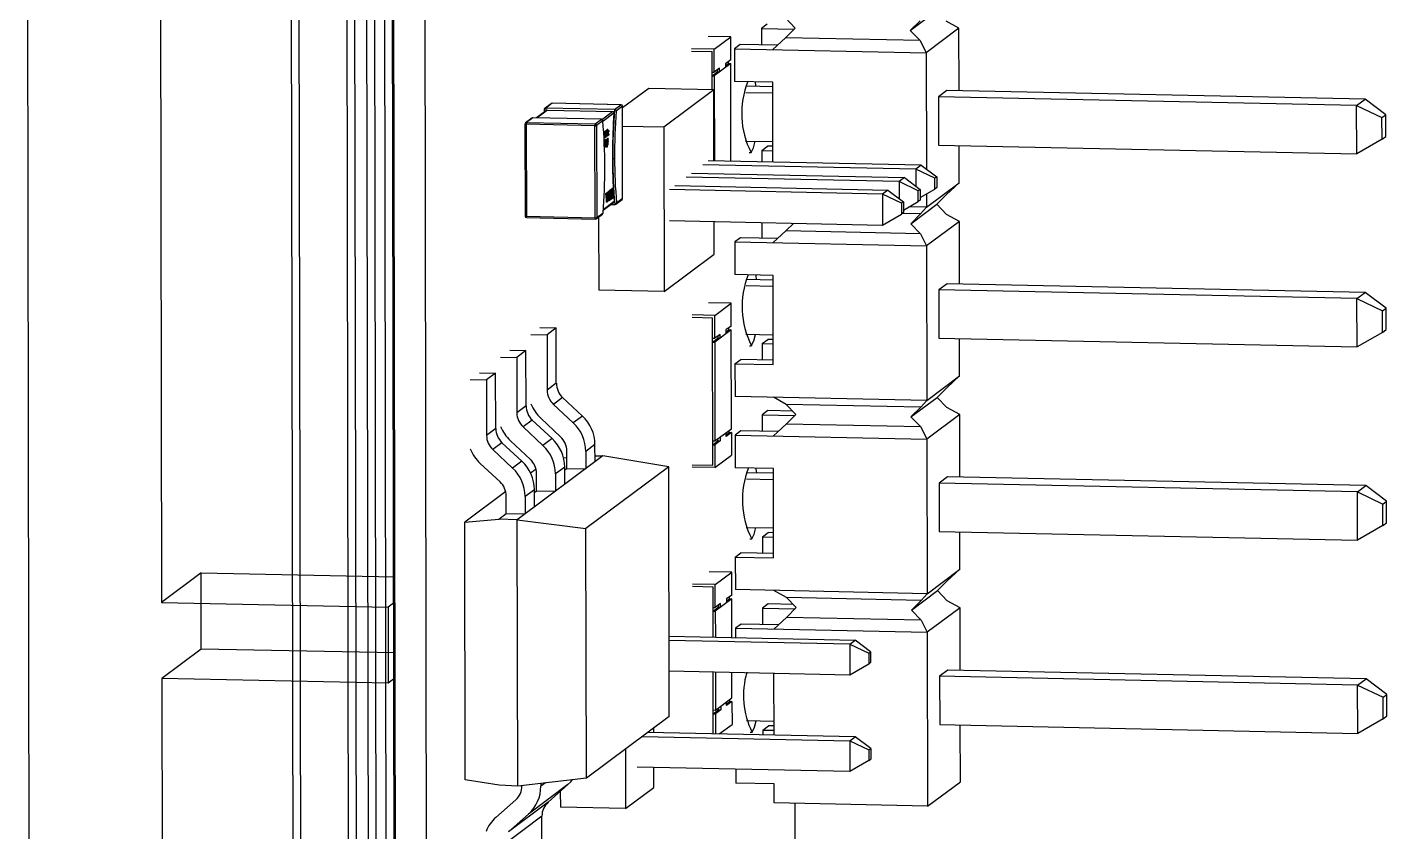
# Model space of a CAD drawing. Header units: millimetres. Extents: x -31.6 to 57.8, y -29 to 41.1.
# Drawn here: x -31.59 to -13.85, y 19.51 to 29.99 of the extents above; entities that cross this region are included whole.
import ezdxf

# ---------------------------------------------------------------- set-up
doc = ezdxf.new("R2010")
doc.units = ezdxf.units.MM

msp = doc.modelspace()

# ---------------------------------------------------------------- linework, layer by layer
at = {"color": 7, "linetype": 'Continuous', "lineweight": 25}
for p, q in [((-26.817, 35.33), (-26.716, -20.155)), ((-26.411, 35.321), (-26.311, -20.163)), ((-28.052, 34.787), (-27.979, -5.634)), ((-27.067, 34.766), (-26.994, -5.654)), ((-28.151, 34.723), (-28.078, -5.632)), ((-27.093, -5.652), (-27.165, 34.703)), ((-27.351, -5.647), (-27.423, 34.511)), ((-27.324, 34.574), (-27.252, -5.649)), ((-26.858, -5.657), (-26.931, 34.5)), ((-26.832, 34.564), (-26.759, -5.659)), ((-29.852, 32.323), (-29.835, 22.496)), ((-31.588, 32.162), (-31.489, -22.374)), ((-20.067, 29.951), (-19.726, 30.205)), ((-21.934, 30.032), (-22.008, 29.977)), ((-22.008, 29.977), (-21.582, 29.968)), ((-22.008, 29.977), (-22.008, 29.763)), ((-21.568, 29.982), (-21.697, 30.114)), ((-21.696, 29.856), (-21.568, 29.982)), ((-19.939, 30.077), (-20.067, 29.951)), ((-19.432, 29.98), (-19.86, 29.661)), ((-19.432, 29.98), (-19.598, 30.073)), ((-19.43, 29.165), (-19.432, 29.98)), ((-22.41, 29.866), (-22.706, 29.872)), ((-22.625, 29.706), (-22.41, 29.866)), ((-22.41, 29.569), (-22.41, 29.866)), ((-21.862, 29.703), (-21.696, 29.856)), ((-19.938, 29.819), (-21.696, 29.856)), ((-20.067, 29.951), (-19.938, 29.819)), ((-19.938, 29.819), (-19.86, 29.661)), ((-22.625, 29.706), (-22.92, 29.712)), ((-22.92, 29.683), (-22.654, 29.677)), ((-22.654, 29.178), (-22.654, 29.677)), ((-22.624, 29.409), (-22.625, 29.706)), ((-22.288, 29.769), (-22.362, 29.713)), ((-22.362, 29.713), (-19.86, 29.661)), ((-22.362, 29.713), (-22.361, 29.288)), ((-21.801, 29.759), (-22.288, 29.769)), ((-19.86, 29.661), (-19.857, 28.145)), ((-22.409, 29.519), (-22.624, 29.359)), ((-22.556, 29.46), (-22.624, 29.409)), ((-22.556, 29.41), (-22.556, 29.46)), ((-22.41, 29.569), (-22.478, 29.517)), ((-22.478, 29.491), (-22.439, 29.52)), ((-22.478, 29.517), (-22.478, 29.468)), ((-22.439, 29.52), (-22.439, 29.547)), ((-22.439, 29.52), (-22.409, 29.519)), ((-22.407, 28.247), (-22.409, 29.519)), ((-22.654, 29.36), (-22.585, 29.411)), ((-22.654, 29.409), (-22.624, 29.409)), ((-22.654, 29.36), (-22.624, 29.359)), ((-22.624, 29.359), (-22.622, 28.252)), ((-22.585, 29.438), (-22.585, 29.411)), ((-22.585, 29.411), (-22.556, 29.41)), ((-21.861, 29.278), (-22.361, 29.288)), ((-21.859, 28.236), (-21.861, 29.278)), ((-23.48, 29.195), (-23.822, 28.941)), ((-22.629, 29.178), (-23.48, 29.195)), ((-22.629, 29.178), (-23.284, 28.69)), ((-22.628, 28.252), (-22.629, 29.178)), ((-21.86, 29.133), (-22.214, 29.14)), ((-21.861, 29.216), (-22.201, 29.223)), ((-19.59, 29.169), (-19.699, 29.087)), ((-14.135, 29.055), (-19.59, 29.169)), ((-24.798, 28.914), (-24.936, 28.811)), ((-24.841, 28.887), (-24.838, 28.923)), ((-24.75, 28.998), (-24.832, 28.937)), ((-24.821, 28.94), (-24.824, 28.899)), ((-24.738, 29.002), (-24.821, 28.94)), ((-23.924, 28.922), (-24.821, 28.94)), ((-24.798, 28.914), (-23.951, 28.896)), ((-23.841, 28.983), (-24.738, 29.002)), ((-23.842, 28.983), (-24.738, 29.002)), ((-24.738, 29.002), (-24.738, 29.002)), ((-23.924, 28.922), (-23.842, 28.983)), ((-23.822, 28.963), (-23.902, 28.903)), ((-23.842, 28.983), (-23.841, 28.983)), ((-23.82, 27.764), (-23.822, 28.963)), ((-23.82, 27.763), (-23.822, 28.963)), ((-23.822, 28.963), (-23.822, 28.963)), ((-14.244, 28.974), (-19.699, 29.087)), ((-19.699, 29.087), (-19.698, 28.458)), ((-14.244, 28.974), (-14.135, 29.055)), ((-14.244, 28.974), (-13.914, 28.815)), ((-14.243, 28.344), (-14.244, 28.974)), ((-13.865, 28.852), (-14.135, 29.055)), ((-25.005, 28.808), (-25.087, 28.747)), ((-24.993, 28.812), (-25.075, 28.751)), ((-25.075, 28.751), (-24.179, 28.732)), ((-24.096, 28.794), (-24.993, 28.812)), ((-24.81, 28.91), (-24.942, 28.811)), ((-24.179, 28.732), (-24.096, 28.794)), ((-24.079, 28.772), (-24.159, 28.712)), ((-24.096, 28.788), (-23.951, 28.896)), ((-23.933, 28.874), (-24.078, 28.766)), ((-13.914, 28.815), (-13.865, 28.852)), ((-13.913, 28.535), (-13.914, 28.815)), ((-13.864, 28.571), (-13.865, 28.852)), ((-25.095, 28.731), (-25.093, 27.531)), ((-24.182, 28.71), (-25.079, 28.729)), ((-25.079, 28.729), (-25.076, 27.529)), ((-24.18, 27.51), (-24.182, 28.71)), ((-24.159, 28.712), (-24.157, 27.512)), ((-24.067, 28.626), (-24.066, 28.626)), ((-24.059, 28.624), (-24.067, 28.624)), ((-24.056, 28.626), (-24.066, 28.626)), ((-24.06, 28.615), (-24.066, 28.615)), ((-24.06, 28.615), (-24.059, 28.624)), ((-24.058, 28.617), (-24.06, 28.615)), ((-24.059, 28.624), (-24.056, 28.626)), ((-24.057, 28.546), (-24.058, 28.617)), ((-24.047, 28.635), (-24.056, 28.635)), ((-24.056, 28.626), (-24.056, 28.547)), ((-24.051, 28.59), (-24.056, 28.59)), ((-24.043, 28.596), (-24.05, 28.596)), ((-24.044, 28.576), (-24.049, 28.576)), ((-24.045, 28.642), (-24.044, 28.643)), ((-24.035, 28.642), (-24.045, 28.642)), ((-24.044, 28.632), (-24.045, 28.642)), ((-24.034, 28.643), (-24.044, 28.643)), ((-24.039, 28.567), (-24.044, 28.628)), ((-24.029, 28.567), (-24.039, 28.567)), ((-24.035, 28.65), (-24.033, 28.651)), ((-24.025, 28.65), (-24.035, 28.65)), ((-24.035, 28.643), (-24.035, 28.65)), ((-24.035, 28.642), (-24.034, 28.643)), ((-24.029, 28.567), (-24.035, 28.642)), ((-24.034, 28.643), (-24.029, 28.584)), ((-24.023, 28.651), (-24.033, 28.651)), ((-24.023, 28.651), (-24.029, 28.567)), ((-24.029, 28.584), (-24.025, 28.65)), ((-24.029, 28.567), (-24.029, 28.567)), ((-24.028, 28.577), (-24.018, 28.577)), ((-24.022, 28.602), (-24.027, 28.602)), ((-24.025, 28.65), (-24.023, 28.651)), ((-24.016, 28.635), (-24.024, 28.636)), ((-24.022, 28.661), (-24.021, 28.662)), ((-24.012, 28.661), (-24.022, 28.661)), ((-24.022, 28.636), (-24.022, 28.661)), ((-24.012, 28.608), (-24.022, 28.609)), ((-24.011, 28.662), (-24.021, 28.662)), ((-24.016, 28.635), (-24.015, 28.634)), ((-24.014, 28.633), (-24.012, 28.626)), ((-24.012, 28.661), (-24.011, 28.662)), ((-24.012, 28.626), (-24.012, 28.661)), ((-24.012, 28.58), (-24.012, 28.59)), ((-24.011, 28.58), (-24.012, 28.58)), ((-24.011, 28.662), (-24.011, 28.58)), ((-24.003, 28.645), (-24.011, 28.646)), ((-24.011, 28.586), (-24.005, 28.586)), ((-23.999, 28.605), (-24.009, 28.606)), ((-23.999, 28.631), (-24.006, 28.631)), ((-23.998, 28.635), (-23.999, 28.631)), ((-23.999, 28.605), (-23.998, 28.602)), ((-23.284, 28.69), (-23.821, 28.701)), ((-23.284, 28.69), (-23.28, 26.549)), ((-13.913, 28.535), (-13.864, 28.571)), ((-24.057, 28.546), (-24.062, 28.546)), ((-24.06, 28.506), (-24.059, 28.514)), ((-24.05, 28.432), (-24.06, 28.432)), ((-24.05, 28.514), (-24.059, 28.514)), ((-24.049, 28.514), (-24.059, 28.514)), ((-24.059, 28.514), (-24.059, 28.514)), ((-24.057, 28.445), (-24.058, 28.445)), ((-24.056, 28.547), (-24.057, 28.546)), ((-24.057, 28.445), (-24.05, 28.514)), ((-24.05, 28.45), (-24.057, 28.445)), ((-24.056, 28.555), (-24.049, 28.555)), ((-24.051, 28.493), (-24.055, 28.455)), ((-24.055, 28.455), (-24.051, 28.458)), ((-24.051, 28.458), (-24.054, 28.458)), ((-24.051, 28.458), (-24.051, 28.493)), ((-24.05, 28.519), (-24.042, 28.525)), ((-24.041, 28.519), (-24.05, 28.519)), ((-24.05, 28.514), (-24.05, 28.519)), ((-24.05, 28.514), (-24.049, 28.514)), ((-24.05, 28.432), (-24.05, 28.45)), ((-24.049, 28.433), (-24.05, 28.432)), ((-24.049, 28.514), (-24.049, 28.459)), ((-24.041, 28.51), (-24.049, 28.511)), ((-24.049, 28.46), (-24.044, 28.511)), ((-24.049, 28.459), (-24.048, 28.46)), ((-24.048, 28.46), (-24.049, 28.46)), ((-24.048, 28.452), (-24.049, 28.451)), ((-24.049, 28.451), (-24.049, 28.433)), ((-24.044, 28.449), (-24.049, 28.449)), ((-24.045, 28.441), (-24.049, 28.441)), ((-24.049, 28.436), (-24.045, 28.436)), ((-24.048, 28.46), (-24.048, 28.452)), ((-24.04, 28.441), (-24.043, 28.441)), ((-24.039, 28.438), (-24.043, 28.438)), ((-24.032, 28.525), (-24.042, 28.525)), ((-24.041, 28.519), (-24.032, 28.525)), ((-24.041, 28.51), (-24.041, 28.519)), ((-24.034, 28.515), (-24.041, 28.51)), ((-24.04, 28.441), (-24.034, 28.515)), ((-24.039, 28.438), (-24.04, 28.441)), ((-24.032, 28.525), (-24.039, 28.438)), ((-24.034, 28.43), (-24.034, 28.496)), ((-24.025, 28.43), (-24.034, 28.43)), ((-24.023, 28.51), (-24.033, 28.51)), ((-24.033, 28.51), (-24.033, 28.51)), ((-24.025, 28.509), (-24.033, 28.509)), ((-24.028, 28.514), (-24.026, 28.515)), ((-24.018, 28.514), (-24.028, 28.514)), ((-24.028, 28.51), (-24.028, 28.514)), ((-24.017, 28.515), (-24.026, 28.515)), ((-24.025, 28.509), (-24.023, 28.51)), ((-24.025, 28.43), (-24.025, 28.509)), ((-24.023, 28.431), (-24.025, 28.43)), ((-24.023, 28.539), (-24.017, 28.544)), ((-24.013, 28.539), (-24.023, 28.539)), ((-24.023, 28.515), (-24.023, 28.539)), ((-24.023, 28.51), (-24.023, 28.478)), ((-24.018, 28.483), (-24.023, 28.483)), ((-24.023, 28.458), (-24.023, 28.431)), ((-24.023, 28.453), (-24.022, 28.453)), ((-24.018, 28.514), (-24.017, 28.515)), ((-24.018, 28.483), (-24.018, 28.514)), ((-24.018, 28.456), (-24.018, 28.463)), ((-24.016, 28.457), (-24.018, 28.456)), ((-24.007, 28.544), (-24.017, 28.544)), ((-24.017, 28.515), (-24.016, 28.457)), ((-24.013, 28.46), (-24.016, 28.46)), ((-24.013, 28.539), (-24.007, 28.544)), ((-24.013, 28.46), (-24.013, 28.539)), ((-24.012, 28.46), (-24.013, 28.46)), ((-24.007, 28.536), (-24.012, 28.532)), ((-24.012, 28.532), (-24.012, 28.507)), ((-24.012, 28.507), (-24.007, 28.511)), ((-24.007, 28.511), (-24.012, 28.511)), ((-24.007, 28.503), (-24.012, 28.499)), ((-24.012, 28.499), (-24.012, 28.46)), ((-24.007, 28.544), (-24.007, 28.536)), ((-24.007, 28.511), (-24.007, 28.503)), ((-22.216, 28.51), (-21.859, 28.503)), ((-22.005, 28.387), (-21.931, 28.443)), ((-22.005, 28.387), (-21.859, 28.384)), ((-22.005, 28.387), (-22.005, 28.239)), ((-21.859, 28.441), (-21.931, 28.443)), ((-19.698, 28.458), (-14.243, 28.344)), ((-19.428, 27.965), (-19.429, 28.452)), ((-13.913, 28.535), (-14.243, 28.344)), ((-19.925, 28.196), (-22.702, 28.253)), ((-22.168, 28.36), (-22.145, 28.36)), ((-20.213, 27.981), (-22.99, 28.039)), ((-22.92, 28.091), (-20.143, 28.033)), ((-19.994, 28.144), (-22.772, 28.201)), ((-20.143, 28.033), (-20.213, 27.981)), ((-20.143, 28.033), (-19.94, 27.88)), ((-19.925, 28.196), (-19.994, 28.144)), ((-19.994, 28.144), (-19.994, 27.921)), ((-19.746, 28.025), (-19.994, 28.144)), ((-19.925, 28.196), (-19.722, 28.043)), ((-19.722, 28.043), (-19.746, 28.025)), ((-19.746, 27.884), (-19.746, 28.025)), ((-19.722, 28.043), (-19.722, 27.902)), ((-23.99, 27.862), (-23.998, 27.856)), ((-23.988, 27.856), (-23.998, 27.856)), ((-23.98, 27.862), (-23.99, 27.862)), ((-23.98, 27.862), (-23.988, 27.856)), ((-23.971, 27.877), (-23.987, 27.864)), ((-23.977, 27.864), (-23.987, 27.864)), ((-23.987, 27.864), (-23.987, 27.862)), ((-23.98, 27.831), (-23.98, 27.862)), ((-23.961, 27.876), (-23.977, 27.864)), ((-23.977, 27.864), (-23.977, 27.748)), ((-23.961, 27.876), (-23.971, 27.877)), ((-23.961, 27.846), (-23.961, 27.876)), ((-23.948, 27.89), (-23.958, 27.89)), ((-20.431, 27.818), (-23.208, 27.876)), ((-23.139, 27.928), (-20.361, 27.87)), ((-20.361, 27.87), (-20.431, 27.818)), ((-20.361, 27.87), (-20.158, 27.718)), ((-20.213, 27.981), (-20.212, 27.758)), ((-19.965, 27.862), (-20.213, 27.981)), ((-19.94, 27.88), (-19.965, 27.862)), ((-19.964, 27.721), (-19.965, 27.862)), ((-19.94, 27.772), (-19.746, 27.884)), ((-19.94, 27.88), (-19.94, 27.739)), ((-19.856, 27.646), (-19.428, 27.965)), ((-19.722, 27.902), (-19.746, 27.884)), ((-19.594, 27.812), (-19.428, 27.965)), ((-24.074, 27.608), (-23.937, 27.71)), ((-24.073, 27.618), (-23.931, 27.724)), ((-24.037, 27.827), (-24.044, 27.822)), ((-24.034, 27.822), (-24.044, 27.822)), ((-24.044, 27.822), (-24.036, 27.751)), ((-24.027, 27.827), (-24.037, 27.827)), ((-24.026, 27.751), (-24.036, 27.751)), ((-24.036, 27.751), (-24.036, 27.713)), ((-24.026, 27.713), (-24.036, 27.713)), ((-24.027, 27.827), (-24.034, 27.822)), ((-24.034, 27.822), (-24.026, 27.751)), ((-24.028, 27.834), (-24.029, 27.827)), ((-24.022, 27.839), (-24.028, 27.834)), ((-24.018, 27.834), (-24.028, 27.834)), ((-24.023, 27.786), (-24.027, 27.827)), ((-24.026, 27.751), (-24.026, 27.713)), ((-24.026, 27.713), (-24.02, 27.718)), ((-24.018, 27.834), (-24.023, 27.786)), ((-24.012, 27.838), (-24.022, 27.839)), ((-24.014, 27.845), (-24.02, 27.84)), ((-24.01, 27.84), (-24.02, 27.84)), ((-24.02, 27.84), (-24.02, 27.839)), ((-24.02, 27.756), (-24.012, 27.838)), ((-24.02, 27.718), (-24.02, 27.756)), ((-24.018, 27.718), (-24.02, 27.718)), ((-24.01, 27.84), (-24.018, 27.718)), ((-24.012, 27.838), (-24.018, 27.834)), ((-24.018, 27.718), (-24.012, 27.722)), ((-24.004, 27.844), (-24.014, 27.845)), ((-24.012, 27.722), (-24.01, 27.741)), ((-24.002, 27.73), (-24.011, 27.73)), ((-24.004, 27.844), (-24.01, 27.84)), ((-24.01, 27.741), (-24.003, 27.747)), ((-24.007, 27.789), (-24.008, 27.769)), ((-24.005, 27.771), (-24.008, 27.772)), ((-24.008, 27.769), (-24.005, 27.771)), ((-24.005, 27.771), (-24.007, 27.789)), ((-23.996, 27.734), (-24.004, 27.844)), ((-24.003, 27.747), (-24.002, 27.73)), ((-24.002, 27.73), (-23.996, 27.734)), ((-23.998, 27.791), (-24, 27.791)), ((-23.996, 27.74), (-23.99, 27.74)), ((-23.988, 27.813), (-23.992, 27.813)), ((-23.988, 27.783), (-23.992, 27.783)), ((-23.99, 27.82), (-23.991, 27.819)), ((-23.98, 27.819), (-23.99, 27.82)), ((-23.987, 27.774), (-23.99, 27.774)), ((-23.989, 27.825), (-23.98, 27.831)), ((-23.987, 27.774), (-23.989, 27.772)), ((-23.98, 27.819), (-23.988, 27.813)), ((-23.988, 27.813), (-23.988, 27.783)), ((-23.988, 27.783), (-23.987, 27.784)), ((-23.988, 27.74), (-23.98, 27.746)), ((-23.987, 27.826), (-23.987, 27.819)), ((-23.987, 27.784), (-23.987, 27.774)), ((-23.98, 27.746), (-23.98, 27.819)), ((-23.977, 27.748), (-23.98, 27.748)), ((-23.977, 27.748), (-23.961, 27.761)), ((-23.972, 27.683), (-23.922, 27.682)), ((-23.971, 27.838), (-23.961, 27.846)), ((-23.971, 27.825), (-23.971, 27.838)), ((-23.962, 27.832), (-23.971, 27.825)), ((-23.962, 27.832), (-23.971, 27.832)), ((-23.971, 27.797), (-23.962, 27.804)), ((-23.971, 27.782), (-23.971, 27.797)), ((-23.961, 27.79), (-23.971, 27.782)), ((-23.961, 27.79), (-23.971, 27.79)), ((-23.969, 27.839), (-23.97, 27.832)), ((-23.962, 27.804), (-23.962, 27.832)), ((-23.96, 27.82), (-23.962, 27.82)), ((-23.961, 27.761), (-23.961, 27.79)), ((-23.96, 27.766), (-23.951, 27.766)), ((-23.944, 27.832), (-23.954, 27.832)), ((-23.938, 27.817), (-23.931, 27.724)), ((-23.91, 27.686), (-23.828, 27.748)), ((-23.9, 27.703), (-23.82, 27.763)), ((-23.82, 27.763), (-23.82, 27.764)), ((-20.431, 27.818), (-20.43, 27.415)), ((-20.183, 27.7), (-20.431, 27.818)), ((-20.158, 27.718), (-20.183, 27.7)), ((-20.183, 27.7), (-20.183, 27.558)), ((-20.158, 27.609), (-19.964, 27.721)), ((-20.158, 27.718), (-20.158, 27.577)), ((-20.062, 27.432), (-19.722, 27.686)), ((-19.94, 27.739), (-19.964, 27.721)), ((-19.856, 27.82), (-19.856, 27.646)), ((-19.722, 27.686), (-19.594, 27.812)), ((-19.593, 27.554), (-19.722, 27.686)), ((-25.076, 27.529), (-24.18, 27.51)), ((-25.073, 27.511), (-24.177, 27.493)), ((-24.165, 27.497), (-24.082, 27.558)), ((-24.157, 27.512), (-24.076, 27.572)), ((-24.133, 27.52), (-24.131, 26.567)), ((-20.43, 27.415), (-20.183, 27.558)), ((-20.158, 27.577), (-20.183, 27.558)), ((-19.934, 27.559), (-20.175, 27.564)), ((-19.856, 27.646), (-20.085, 27.651)), ((-19.934, 27.559), (-20.062, 27.432)), ((-19.856, 27.646), (-19.934, 27.559)), ((-19.427, 27.462), (-19.593, 27.554)), ((-23.208, 27.473), (-20.43, 27.415)), ((-22.625, 27.037), (-22.626, 27.461)), ((-22.004, 27.448), (-22.003, 27.244)), ((-21.857, 27.185), (-21.691, 27.337)), ((-21.691, 27.337), (-21.588, 27.439)), ((-19.934, 27.301), (-21.691, 27.337)), ((-20.062, 27.432), (-19.934, 27.301)), ((-19.427, 27.462), (-19.855, 27.143)), ((-19.426, 26.647), (-19.427, 27.462)), ((-22.283, 27.25), (-22.357, 27.195)), ((-22.357, 27.195), (-19.855, 27.143)), ((-22.357, 27.195), (-22.357, 26.77)), ((-21.797, 27.24), (-22.283, 27.25)), ((-19.934, 27.301), (-19.855, 27.143)), ((-19.855, 27.143), (-19.852, 25.128)), ((-23.28, 26.549), (-22.625, 27.037)), ((-21.856, 26.759), (-22.357, 26.77)), ((-21.856, 26.614), (-22.21, 26.621)), ((-21.856, 26.698), (-22.197, 26.705)), ((-21.854, 25.595), (-21.856, 26.759)), ((-19.585, 26.65), (-19.695, 26.569)), ((-14.131, 26.536), (-19.585, 26.65)), ((-23.28, 26.549), (-24.131, 26.567)), ((-14.24, 26.455), (-19.695, 26.569)), ((-19.695, 26.569), (-19.693, 25.939)), ((-14.24, 26.455), (-14.131, 26.536)), ((-14.24, 26.455), (-13.909, 26.297)), ((-14.239, 25.826), (-14.24, 26.455)), ((-13.86, 26.333), (-14.131, 26.536)), ((-22.404, 26.396), (-22.699, 26.402)), ((-22.619, 26.236), (-22.404, 26.396)), ((-22.403, 26.098), (-22.404, 26.396)), ((-13.909, 26.297), (-13.86, 26.333)), ((-13.908, 26.016), (-13.909, 26.297)), ((-13.86, 26.053), (-13.86, 26.333)), ((-24.898, 26.078), (-24.686, 26.074)), ((-24.686, 26.074), (-24.806, 25.984)), ((-24.685, 25.352), (-24.686, 26.074)), ((-22.619, 26.236), (-22.914, 26.242)), ((-22.914, 26.212), (-22.648, 26.207)), ((-22.645, 24.283), (-22.648, 26.207)), ((-22.618, 25.938), (-22.619, 26.236)), ((-22.403, 26.098), (-22.472, 26.047)), ((-22.433, 26.049), (-22.433, 26.076)), ((-25.018, 25.988), (-24.806, 25.984)), ((-24.806, 25.984), (-24.805, 25.262)), ((-22.648, 25.889), (-22.579, 25.94)), ((-22.648, 25.939), (-22.618, 25.938)), ((-22.403, 26.049), (-22.618, 25.889)), ((-22.549, 25.989), (-22.618, 25.938)), ((-22.579, 25.967), (-22.579, 25.94)), ((-22.579, 25.94), (-22.549, 25.94)), ((-22.549, 25.94), (-22.549, 25.989)), ((-22.472, 26.02), (-22.433, 26.049)), ((-22.472, 26.047), (-22.472, 25.997)), ((-22.433, 26.049), (-22.403, 26.049)), ((-22.401, 24.76), (-22.403, 26.049)), ((-22.211, 25.992), (-21.855, 25.984)), ((-22.001, 25.869), (-21.927, 25.924)), ((-21.855, 25.923), (-21.927, 25.924)), ((-19.693, 25.939), (-14.239, 25.826)), ((-19.424, 25.447), (-19.425, 25.934)), ((-13.908, 26.016), (-14.239, 25.826)), ((-13.908, 26.016), (-13.86, 26.053)), ((-25.293, 25.783), (-25.081, 25.779)), ((-25.081, 25.779), (-25.202, 25.689)), ((-25.08, 25.057), (-25.081, 25.779)), ((-22.648, 25.889), (-22.618, 25.889)), ((-22.618, 25.889), (-22.616, 24.6)), ((-22.164, 25.842), (-22.141, 25.841)), ((-22.001, 25.869), (-21.855, 25.866)), ((-22.001, 25.869), (-22.001, 25.655)), ((-25.414, 25.694), (-25.202, 25.689)), ((-25.202, 25.689), (-25.2, 24.968)), ((-22.355, 25.605), (-22.28, 25.66)), ((-22.355, 25.605), (-22.354, 25.18)), ((-22.355, 25.605), (-21.854, 25.595)), ((-21.854, 25.652), (-22.28, 25.66)), ((-25.809, 25.399), (-25.597, 25.395)), ((-25.689, 25.489), (-25.477, 25.484)), ((-25.477, 25.484), (-25.597, 25.395)), ((-25.597, 25.395), (-25.596, 24.673)), ((-25.475, 24.763), (-25.477, 25.484)), ((-19.852, 25.128), (-19.424, 25.447)), ((-19.589, 25.294), (-19.424, 25.447)), ((-24.685, 25.352), (-24.805, 25.262)), ((-19.717, 25.168), (-19.589, 25.294)), ((-25.08, 25.057), (-25.2, 24.968)), ((-24.603, 25.166), (-24.723, 25.077)), ((-24.723, 25.077), (-24.464, 24.835)), ((-24.344, 24.925), (-24.603, 25.166)), ((-19.852, 25.128), (-22.354, 25.18)), ((-21.687, 25.077), (-21.853, 25.17)), ((-19.93, 25.04), (-21.687, 25.077)), ((-21.559, 24.945), (-21.687, 25.077)), ((-20.058, 24.914), (-19.717, 25.168)), ((-19.93, 25.04), (-20.058, 24.914)), ((-19.852, 25.128), (-19.93, 25.04)), ((-19.589, 25.036), (-19.717, 25.168)), ((-19.423, 24.943), (-19.589, 25.036)), ((-24.998, 24.872), (-25.119, 24.782)), ((-24.739, 24.631), (-24.998, 24.872)), ((-24.629, 24.655), (-24.888, 24.896)), ((-24.344, 24.925), (-24.464, 24.835)), ((-21.925, 24.995), (-21.999, 24.94)), ((-21.999, 24.94), (-21.573, 24.931)), ((-21.999, 24.94), (-21.999, 24.726)), ((-21.601, 24.988), (-21.925, 24.995)), ((-21.687, 24.819), (-21.559, 24.945)), ((-20.058, 24.914), (-19.929, 24.782)), ((-19.423, 24.943), (-19.851, 24.624)), ((-19.421, 24.128), (-19.423, 24.943)), ((-25.475, 24.763), (-25.596, 24.673)), ((-25.119, 24.782), (-24.859, 24.541)), ((-22.616, 24.6), (-22.401, 24.76)), ((-22.47, 24.682), (-22.43, 24.711)), ((-22.401, 24.71), (-22.47, 24.659)), ((-22.47, 24.659), (-22.47, 24.708)), ((-22.43, 24.711), (-22.43, 24.738)), ((-22.43, 24.711), (-22.401, 24.71)), ((-22.401, 24.71), (-22.4, 24.413)), ((-22.279, 24.732), (-22.353, 24.676)), ((-22.353, 24.676), (-19.851, 24.624)), ((-22.353, 24.676), (-22.352, 24.251)), ((-21.792, 24.722), (-22.279, 24.732)), ((-21.852, 24.666), (-21.687, 24.819)), ((-19.929, 24.782), (-21.687, 24.819)), ((-19.929, 24.782), (-19.851, 24.624)), ((-25.394, 24.577), (-25.514, 24.487)), ((-25.514, 24.487), (-25.255, 24.246)), ((-25.134, 24.336), (-25.394, 24.577)), ((-25.024, 24.36), (-25.284, 24.602)), ((-24.739, 24.631), (-24.859, 24.541)), ((-24.181, 24.554), (-24.301, 24.464)), ((-24.18, 24.328), (-24.181, 24.554)), ((-22.645, 24.551), (-22.576, 24.602)), ((-22.645, 24.6), (-22.616, 24.6)), ((-22.645, 24.551), (-22.616, 24.55)), ((-22.547, 24.601), (-22.616, 24.55)), ((-22.616, 24.55), (-22.615, 24.253)), ((-22.576, 24.602), (-22.577, 24.629)), ((-22.576, 24.602), (-22.547, 24.601)), ((-22.547, 24.651), (-22.547, 24.601)), ((-19.851, 24.624), (-19.847, 22.609)), ((-25.419, 24.066), (-25.679, 24.307)), ((-25.134, 24.336), (-25.255, 24.246)), ((-24.077, 24.405), (-25.194, 23.572)), ((-24.547, 24.381), (-24.59, 24.376)), ((-24.547, 24.243), (-24.547, 24.469)), ((-24.301, 24.464), (-24.301, 24.238)), ((-24.181, 24.405), (-24.077, 24.405)), ((-23.219, 24.264), (-24.077, 24.405)), ((-22.615, 24.253), (-22.4, 24.413)), ((-24.95, 24.234), (-25.021, 24.181)), ((-24.942, 23.949), (-24.943, 24.175)), ((-24.576, 24.259), (-24.696, 24.17)), ((-24.696, 24.17), (-24.696, 23.944)), ((-24.576, 24.033), (-24.576, 24.259)), ((-24.576, 24.222), (-24.547, 24.243)), ((-24.547, 24.243), (-24.301, 24.238)), ((-23.219, 24.264), (-24.299, 23.46)), ((-23.213, 21.01), (-23.219, 24.264)), ((-22.911, 24.288), (-22.645, 24.283)), ((-22.615, 24.253), (-22.911, 24.259)), ((-21.852, 24.241), (-22.352, 24.251)), ((-21.852, 24.179), (-22.192, 24.186)), ((-21.85, 23.076), (-21.852, 24.241)), ((-19.581, 24.132), (-19.69, 24.05)), ((-14.126, 24.018), (-19.581, 24.132)), ((-24.971, 23.965), (-25.092, 23.875)), ((-24.971, 23.739), (-24.971, 23.965)), ((-24.971, 23.927), (-24.942, 23.949)), ((-24.942, 23.949), (-24.696, 23.944)), ((-21.851, 24.095), (-22.205, 24.103)), ((-14.235, 23.937), (-19.69, 24.05)), ((-19.69, 24.05), (-19.689, 23.421)), ((-14.235, 23.937), (-14.126, 24.018)), ((-13.856, 23.815), (-14.126, 24.018)), ((-25.345, 23.94), (-25.879, 23.542)), ((-25.338, 23.654), (-25.338, 23.88)), ((-25.092, 23.875), (-25.091, 23.649)), ((-14.235, 23.937), (-13.904, 23.778)), ((-14.234, 23.307), (-14.235, 23.937)), ((-13.904, 23.778), (-13.856, 23.815)), ((-13.904, 23.498), (-13.904, 23.778)), ((-13.855, 23.534), (-13.856, 23.815)), ((-25.435, 23.581), (-25.338, 23.654)), ((-25.338, 23.654), (-25.091, 23.649)), ((-25.879, 23.542), (-25.435, 23.581)), ((-25.873, 20.184), (-25.879, 23.542)), ((-25.194, 23.572), (-25.435, 23.581)), ((-25.194, 23.572), (-24.299, 23.46)), ((-25.188, 20.102), (-25.194, 23.572)), ((-24.293, 20.206), (-24.299, 23.46)), ((-22.207, 23.473), (-21.85, 23.466)), ((-19.689, 23.421), (-14.234, 23.307)), ((-19.419, 22.928), (-19.42, 23.415)), ((-13.904, 23.498), (-14.234, 23.307)), ((-13.904, 23.498), (-13.855, 23.534)), ((-22.159, 23.323), (-22.136, 23.323)), ((-21.996, 23.35), (-21.922, 23.405)), ((-21.996, 23.35), (-21.85, 23.347)), ((-21.996, 23.35), (-21.996, 23.136)), ((-21.85, 23.404), (-21.922, 23.405)), ((-22.35, 23.087), (-22.276, 23.142)), ((-22.35, 23.087), (-22.349, 22.662)), ((-22.35, 23.087), (-21.85, 23.076)), ((-21.85, 23.133), (-22.276, 23.142)), ((-22.397, 22.888), (-22.692, 22.894)), ((-22.612, 22.728), (-22.397, 22.888)), ((-22.396, 22.591), (-22.397, 22.888)), ((-19.847, 22.609), (-19.419, 22.928)), ((-19.585, 22.775), (-19.419, 22.928)), ((-29.319, 22.88), (-29.835, 22.496)), ((-29.319, 22.88), (-26.794, 22.827)), ((-29.317, 21.888), (-29.319, 22.88)), ((-22.612, 22.728), (-22.907, 22.734)), ((-22.907, 22.705), (-22.641, 22.699)), ((-22.611, 22.431), (-22.612, 22.728)), ((-19.713, 22.649), (-19.585, 22.775)), ((-22.64, 22.043), (-22.641, 22.699)), ((-22.396, 22.541), (-22.611, 22.381)), ((-22.396, 22.591), (-22.465, 22.54)), ((-22.465, 22.513), (-22.426, 22.542)), ((-22.465, 22.54), (-22.465, 22.49)), ((-22.426, 22.542), (-22.426, 22.569)), ((-22.426, 22.542), (-22.396, 22.541)), ((-22.395, 22.038), (-22.396, 22.541)), ((-19.847, 22.609), (-22.349, 22.662)), ((-21.683, 22.558), (-21.849, 22.651)), ((-19.925, 22.522), (-21.683, 22.558)), ((-21.554, 22.427), (-21.683, 22.558)), ((-20.053, 22.395), (-19.713, 22.649)), ((-19.847, 22.609), (-19.925, 22.522)), ((-19.584, 22.517), (-19.713, 22.649)), ((-29.835, 22.496), (-26.879, 22.434)), ((-26.793, 22.498), (-26.879, 22.434)), ((-26.879, 22.434), (-26.878, 21.442)), ((-22.641, 22.382), (-22.572, 22.433)), ((-22.641, 22.431), (-22.611, 22.431)), ((-22.641, 22.382), (-22.611, 22.381)), ((-22.542, 22.482), (-22.611, 22.431)), ((-22.611, 22.381), (-22.61, 22.042)), ((-22.572, 22.46), (-22.572, 22.433)), ((-22.572, 22.433), (-22.542, 22.432)), ((-22.542, 22.432), (-22.542, 22.482)), ((-21.921, 22.477), (-21.995, 22.421)), ((-21.995, 22.421), (-21.569, 22.413)), ((-21.995, 22.421), (-21.994, 22.207)), ((-21.597, 22.47), (-21.921, 22.477)), ((-21.682, 22.3), (-21.554, 22.427)), ((-19.925, 22.522), (-20.053, 22.395)), ((-20.053, 22.395), (-19.925, 22.264)), ((-19.418, 22.425), (-19.846, 22.106)), ((-19.418, 22.425), (-19.584, 22.517)), ((-19.417, 21.61), (-19.418, 22.425)), ((-22.274, 22.213), (-22.348, 22.158)), ((-21.788, 22.203), (-22.274, 22.213)), ((-21.848, 22.147), (-21.682, 22.3)), ((-19.925, 22.264), (-21.682, 22.3)), ((-19.925, 22.264), (-19.846, 22.106)), ((-23.215, 22.055), (-20.788, 22.004)), ((-20.857, 21.952), (-23.215, 22.001)), ((-22.348, 22.158), (-19.846, 22.106)), ((-22.348, 22.158), (-22.348, 22.037)), ((-20.857, 21.952), (-20.788, 22.004)), ((-20.585, 21.852), (-20.788, 22.004)), ((-19.846, 22.106), (-19.842, 19.839)), ((-29.317, 21.888), (-29.833, 21.504)), ((-26.792, 21.836), (-29.317, 21.888)), ((-20.857, 21.952), (-20.609, 21.833)), ((-20.857, 21.952), (-20.857, 21.549)), ((-20.609, 21.833), (-20.585, 21.852)), ((-20.609, 21.833), (-20.609, 21.692)), ((-20.585, 21.852), (-20.585, 21.71)), ((-20.609, 21.692), (-20.857, 21.549)), ((-20.609, 21.692), (-20.585, 21.71)), ((-29.833, 21.504), (-29.803, 5.055)), ((-26.878, 21.442), (-29.833, 21.504)), ((-26.792, 21.506), (-26.878, 21.442)), ((-20.857, 21.549), (-23.214, 21.598)), ((-22.638, 20.783), (-22.639, 21.586)), ((-22.61, 21.586), (-22.609, 21.092)), ((-22.394, 21.252), (-22.394, 21.581)), ((-21.845, 20.767), (-21.847, 21.57)), ((-19.576, 21.613), (-19.686, 21.532)), ((-14.231, 21.418), (-19.686, 21.532)), ((-19.686, 21.532), (-19.684, 20.902)), ((-14.122, 21.499), (-19.576, 21.613)), ((-14.231, 21.418), (-14.122, 21.499)), ((-13.851, 21.296), (-14.122, 21.499)), ((-14.231, 21.418), (-13.9, 21.26)), ((-14.23, 20.788), (-14.231, 21.418)), ((-13.9, 21.26), (-13.851, 21.296)), ((-13.851, 21.015), (-13.851, 21.296)), ((-22.609, 21.092), (-22.394, 21.252)), ((-22.569, 21.094), (-22.569, 21.121)), ((-22.54, 21.143), (-22.54, 21.094)), ((-22.394, 21.203), (-22.463, 21.151)), ((-22.463, 21.174), (-22.423, 21.203)), ((-22.463, 21.151), (-22.463, 21.201)), ((-22.423, 21.203), (-22.423, 21.23)), ((-22.423, 21.203), (-22.394, 21.203)), ((-22.394, 21.203), (-22.393, 20.905)), ((-13.899, 20.979), (-13.9, 21.26)), ((-23.213, 21.01), (-24.293, 20.206)), ((-22.638, 21.043), (-22.569, 21.094)), ((-22.638, 21.093), (-22.609, 21.092)), ((-22.638, 21.043), (-22.609, 21.042)), ((-22.54, 21.094), (-22.609, 21.042)), ((-22.609, 21.042), (-22.608, 20.783)), ((-22.569, 21.094), (-22.54, 21.094)), ((-22.202, 20.955), (-21.846, 20.947)), ((-13.899, 20.979), (-14.23, 20.788)), ((-13.899, 20.979), (-13.851, 21.015)), ((-20.785, 20.745), (-23.494, 20.801)), ((-23.412, 20.8), (-23.412, 20.862)), ((-22.559, 20.782), (-22.393, 20.905)), ((-22.155, 20.805), (-22.132, 20.804)), ((-21.992, 20.832), (-21.918, 20.887)), ((-21.992, 20.832), (-21.846, 20.829)), ((-21.992, 20.832), (-21.992, 20.77)), ((-21.846, 20.885), (-21.918, 20.887)), ((-19.684, 20.902), (-14.23, 20.788)), ((-19.414, 20.158), (-19.416, 20.897)), ((-23.783, 20.586), (-23.782, 19.807)), ((-23.564, 20.749), (-20.855, 20.693)), ((-20.855, 20.693), (-20.785, 20.745)), ((-20.855, 20.693), (-20.854, 20.29)), ((-20.855, 20.693), (-20.607, 20.574)), ((-20.583, 20.592), (-20.785, 20.745)), ((-20.607, 20.574), (-20.583, 20.592)), ((-20.583, 20.592), (-20.582, 20.451)), ((-20.607, 20.433), (-20.854, 20.29)), ((-20.607, 20.574), (-20.607, 20.433)), ((-20.607, 20.433), (-20.582, 20.451)), ((-20.854, 20.29), (-23.632, 20.348)), ((-23.411, 20.084), (-23.411, 20.343)), ((-22.345, 20.321), (-22.345, 20.14)), ((-25.429, 20.111), (-25.873, 20.184)), ((-25.188, 20.102), (-25.429, 20.111)), ((-24.293, 20.206), (-25.188, 20.102)), ((-25.133, 20.105), (-25.133, 20.108)), ((-24.533, 20.12), (-25.049, 19.736)), ((-24.828, 20.144), (-24.887, 20.1)), ((-24.887, 20.137), (-24.887, 20.1)), ((-24.792, 19.89), (-24.533, 20.12)), ((-23.782, 19.807), (-23.411, 20.084)), ((-21.844, 20.13), (-22.345, 20.14)), ((-21.844, 19.881), (-21.844, 20.13)), ((-19.842, 19.839), (-19.414, 20.158)), ((-25.473, 19.693), (-25.214, 19.923)), ((-24.792, 19.89), (-25.307, 19.505)), ((-24.633, 20.031), (-24.632, 19.825)), ((-19.842, 19.839), (-21.844, 19.881)), ((-21.565, 16.532), (-21.571, 19.875)), ((-24.872, 19.707), (-25.388, 19.323)), ((-25.049, 19.736), (-25.307, 19.505)), ((-24.871, 18.985), (-24.872, 19.707)), ((-23.782, 19.807), (-24.632, 19.825))]:
    msp.add_line(p, q, dxfattribs=at)
at = {"color": 7, "linetype": 'Continuous', "lineweight": 25, "flags": 128}
for points in [[(-22.077, 29.221), (-22.085, 29.269), (-22.088, 29.283)], [(-22.145, 28.36), (-22.112, 28.423), (-22.092, 28.508)], [(-23.998, 27.791), (-23.998, 27.779), (-23.998, 27.769), (-23.997, 27.76), (-23.995, 27.752), (-23.994, 27.746), (-23.992, 27.742), (-23.99, 27.74), (-23.988, 27.74)], [(-22.072, 26.702), (-22.08, 26.751), (-22.083, 26.764)], [(-22.141, 25.841), (-22.107, 25.905), (-22.087, 25.989)], [(-22.068, 24.184), (-22.076, 24.232), (-22.079, 24.246)], [(-22.136, 23.323), (-22.103, 23.386), (-22.082, 23.471)], [(-22.132, 20.804), (-22.098, 20.868), (-22.078, 20.952)], [(-24.533, 20.12), (-24.497, 20.156), (-24.472, 20.185)]]:
    msp.add_lwpolyline(points, dxfattribs=at)
at = {"color": 7, "linetype": 'Continuous', "lineweight": 25}
for centre, radius, start, end in [((-21.146, 28.869), 1.121, 158.2211, 206.9783), ((-24.738, 28.982), 0.02, 88.8052, 126.6953), ((-24.739, 28.983), 0.0192, 88.6884, 126.6402), ((-16.129, 28.301), 7.82, 175.4463, 180.1327), ((-23.842, 28.963), 0.0203, 0.1441, 88.412), ((-23.842, 28.963), 0.02, 0.1033, 88.8052), ((-25.075, 28.731), 0.02, 126.6953, 180.1033), ((-25.076, 28.732), 0.0192, 88.6884, 126.6402), ((-25.032, 28.733), 0.0468, 157.3669, 185.3581), ((-31.339, 28.159), 7.287, 355.381, 4.8257), ((-16.333, 28.307), 7.621, 175.7308, 183.4058), ((-16.205, 28.302), 7.721, 175.5383, 180.1297), ((-25.083, 28.757), 0.0283, 244.124, 278.5357), ((-24.135, 28.714), 0.0468, 157.3669, 185.3581), ((-24.177, 28.776), 0.0666, 265.2641, 285.3563), ((-24.179, 28.712), 0.0203, 0.1441, 88.412), ((-23.943, 28.349), 0.0666, 265.2641, 285.3563), ((-17.461, 28.273), 6.488, 179.9096, 185.2198), ((-17.495, 28.276), 6.43, 179.9197, 185.1091), ((-23.977, 27.84), 0.0271, 142.3281, 173.7799), ((-23.862, 27.803), 0.137, 157.3669, 185.3581), ((-23.911, 27.8), 0.0817, 162.3719, 183.008), ((-23.952, 27.79), 0.0409, 172.3962, 206.1334), ((-23.84, 27.764), 0.02, 306.6953, 0.1033), ((-23.839, 27.763), 0.0194, 306.8563, 0.3756), ((-25.073, 27.531), 0.02, 180.1033, 268.8052), ((-25.081, 27.557), 0.0283, 244.124, 278.5357), ((-25.052, 27.524), 0.0249, 169.0537, 210.6033), ((-24.174, 27.576), 0.0666, 265.2641, 285.3563), ((-24.155, 27.505), 0.0249, 169.0537, 210.6033), ((-24.176, 27.513), 0.02, 268.8052, 306.6953), ((-24.176, 27.512), 0.0194, 306.8875, 0.3444), ((-21.141, 26.35), 1.121, 158.2211, 206.9783), ((-24.55, 25.263), 0.254, 180.2333, 227.1641), ((-24.43, 25.353), 0.254, 180.2333, 227.1641), ((-24.825, 25.058), 0.254, 180.2333, 227.1641), ((-24.54, 25.271), 0.511, 201.2858, 227.1046), ((-24.946, 24.969), 0.254, 180.2333, 227.1641), ((-24.81, 24.462), 0.509, 0.2333, 47.1641), ((-24.69, 24.552), 0.509, 0.2333, 47.1641), ((-25.341, 24.674), 0.254, 180.2333, 227.1641), ((-25.221, 24.764), 0.254, 180.2333, 227.1641), ((-24.936, 24.976), 0.511, 201.2858, 227.1046), ((-24.802, 24.468), 0.254, 0.2333, 47.1641), ((-25.331, 24.682), 0.511, 201.2857, 227.1046), ((-25.205, 24.168), 0.509, 0.2333, 47.1641), ((-25.085, 24.257), 0.509, 0.2333, 47.1641), ((-25.48, 23.963), 0.509, 0.2333, 47.1641), ((-25.197, 24.174), 0.254, 0.2333, 47.1641), ((-25.601, 23.873), 0.509, 0.2333, 47.1641), ((-21.137, 23.832), 1.121, 158.2211, 206.9783), ((-25.592, 23.879), 0.254, 0.2333, 47.1641), ((-21.164, 21.283), 1.079, 163.7693, 206.3045), ((-25.376, 20.104), 0.243, 311.8551, 0.3147), ((-25.373, 20.097), 0.486, 311.8551, 0.3147), ((-24.63, 19.709), 0.243, 131.8551, 180.3147), ((-25.153, 19.334), 0.481, 131.7247, 158.6317)]:
    msp.add_arc(centre, radius, start, end, dxfattribs=at)
for points, knots in [([(-24.838, 28.923), (-24.838, 28.925), (-24.838, 28.93), (-24.834, 28.936), (-24.828, 28.94), (-24.823, 28.94), (-24.821, 28.94)], [0, 0, 0, 0, 0.280114, 0.560137, 0.780409, 1, 1, 1, 1]), ([(-24.81, 28.909), (-24.809, 28.91), (-24.805, 28.913), (-24.801, 28.913), (-24.798, 28.914)], [0, 0, 0, 0, 0.447092, 1, 1, 1, 1]), ([(-23.924, 28.922), (-23.921, 28.921), (-23.915, 28.92), (-23.908, 28.915), (-23.904, 28.909), (-23.903, 28.905), (-23.902, 28.903)], [0, 0, 0, 0, 0.278655, 0.558426, 0.779195, 1, 1, 1, 1]), ([(-25.005, 28.808), (-25.003, 28.809), (-25, 28.812), (-24.995, 28.812), (-24.993, 28.812)], [0, 0, 0, 0, 0.437011, 1, 1, 1, 1]), ([(-24.096, 28.794), (-24.093, 28.793), (-24.087, 28.792), (-24.081, 28.786), (-24.078, 28.779), (-24.079, 28.774), (-24.079, 28.772)], [0, 0, 0, 0, 0.278655, 0.558426, 0.779195, 1, 1, 1, 1]), ([(-23.951, 28.896), (-23.948, 28.895), (-23.942, 28.894), (-23.936, 28.888), (-23.933, 28.881), (-23.933, 28.877), (-23.933, 28.874)], [0, 0, 0, 0, 0.27894, 0.558698, 0.779252, 1, 1, 1, 1]), ([(-24.059, 28.626), (-24.059, 28.627), (-24.059, 28.63), (-24.058, 28.634), (-24.057, 28.635), (-24.056, 28.635)], [0, 0, 0, 0, 0.2579, 0.628984, 1, 1, 1, 1]), ([(-24.051, 28.59), (-24.051, 28.6), (-24.051, 28.612), (-24.05, 28.624), (-24.049, 28.63), (-24.048, 28.634), (-24.047, 28.635), (-24.047, 28.635)], [0, 0, 0, 0, 0.498702, 0.624177, 0.749467, 0.874745, 1, 1, 1, 1]), ([(-24.046, 28.552), (-24.047, 28.552), (-24.048, 28.552), (-24.049, 28.555), (-24.051, 28.567), (-24.051, 28.581), (-24.051, 28.59)], [0, 0, 0, 0, 0.1255507, 0.25109, 0.5002501, 1, 1, 1, 1]), ([(-24.047, 28.627), (-24.047, 28.627), (-24.048, 28.626), (-24.048, 28.622), (-24.049, 28.618), (-24.05, 28.608), (-24.05, 28.598), (-24.05, 28.591)], [0, 0, 0, 0, 0.125139, 0.250418, 0.375519, 0.500847, 1, 1, 1, 1]), ([(-24.05, 28.591), (-24.05, 28.584), (-24.05, 28.573), (-24.049, 28.563), (-24.047, 28.56), (-24.047, 28.56), (-24.046, 28.56)], [0, 0, 0, 0, 0.500291, 0.749086, 0.874606, 1, 1, 1, 1]), ([(-24.047, 28.635), (-24.046, 28.635), (-24.045, 28.636), (-24.044, 28.633), (-24.042, 28.621), (-24.042, 28.607), (-24.042, 28.597)], [0, 0, 0, 0, 0.1256, 0.251197, 0.500581, 1, 1, 1, 1]), ([(-24.043, 28.596), (-24.043, 28.604), (-24.043, 28.614), (-24.044, 28.624), (-24.046, 28.627), (-24.046, 28.627), (-24.047, 28.627)], [0, 0, 0, 0, 0.500072, 0.749021, 0.874598, 1, 1, 1, 1]), ([(-24.042, 28.597), (-24.042, 28.587), (-24.042, 28.573), (-24.044, 28.559), (-24.045, 28.553), (-24.046, 28.552), (-24.046, 28.552)], [0, 0, 0, 0, 0.4994065, 0.7487427, 0.8743724, 1, 1, 1, 1]), ([(-24.046, 28.56), (-24.046, 28.561), (-24.045, 28.562), (-24.044, 28.567), (-24.044, 28.573), (-24.044, 28.576)], [0, 0, 0, 0, 0.280257, 0.560781, 1, 1, 1, 1]), ([(-24.044, 28.576), (-24.043, 28.58), (-24.043, 28.586), (-24.043, 28.593), (-24.043, 28.596)], [0, 0, 0, 0, 0.559599, 1, 1, 1, 1]), ([(-24.022, 28.602), (-24.021, 28.606), (-24.021, 28.615), (-24.02, 28.626), (-24.018, 28.633), (-24.017, 28.635), (-24.016, 28.635)], [0, 0, 0, 0, 0.279413, 0.559191, 0.779548, 1, 1, 1, 1]), ([(-24.016, 28.575), (-24.017, 28.575), (-24.019, 28.575), (-24.02, 28.582), (-24.021, 28.591), (-24.021, 28.598), (-24.022, 28.602)], [0, 0, 0, 0, 0.2795734, 0.559333, 0.7795891, 1, 1, 1, 1]), ([(-24.016, 28.628), (-24.017, 28.628), (-24.018, 28.626), (-24.019, 28.619), (-24.02, 28.611), (-24.02, 28.605), (-24.02, 28.603)], [0, 0, 0, 0, 0.2797672, 0.5592905, 0.7797189, 1, 1, 1, 1]), ([(-24.02, 28.603), (-24.02, 28.599), (-24.02, 28.593), (-24.019, 28.586), (-24.018, 28.582), (-24.017, 28.583), (-24.016, 28.583)], [0, 0, 0, 0, 0.279429, 0.559146, 0.77957, 1, 1, 1, 1]), ([(-24.012, 28.608), (-24.012, 28.612), (-24.012, 28.619), (-24.014, 28.625), (-24.015, 28.629), (-24.016, 28.628), (-24.016, 28.628)], [0, 0, 0, 0, 0.27966, 0.55921, 0.779487, 1, 1, 1, 1]), ([(-24.016, 28.583), (-24.016, 28.583), (-24.014, 28.585), (-24.013, 28.592), (-24.012, 28.6), (-24.012, 28.606), (-24.012, 28.608)], [0, 0, 0, 0, 0.279822, 0.559387, 0.779603, 1, 1, 1, 1]), ([(-24.012, 28.59), (-24.013, 28.585), (-24.014, 28.578), (-24.016, 28.576), (-24.016, 28.575)], [0, 0, 0, 0, 0.558763, 1, 1, 1, 1]), ([(-24.008, 28.611), (-24.008, 28.615), (-24.008, 28.625), (-24.007, 28.636), (-24.005, 28.643), (-24.004, 28.645), (-24.003, 28.645)], [0, 0, 0, 0, 0.279381, 0.558782, 0.779281, 1, 1, 1, 1]), ([(-24.003, 28.585), (-24.004, 28.585), (-24.005, 28.585), (-24.007, 28.591), (-24.008, 28.6), (-24.008, 28.607), (-24.008, 28.611)], [0, 0, 0, 0, 0.280077, 0.559647, 0.779819, 1, 1, 1, 1]), ([(-24.003, 28.638), (-24.004, 28.637), (-24.005, 28.636), (-24.006, 28.629), (-24.007, 28.621), (-24.007, 28.615), (-24.007, 28.612)], [0, 0, 0, 0, 0.280136, 0.559769, 0.77989, 1, 1, 1, 1]), ([(-24.007, 28.612), (-24.007, 28.609), (-24.007, 28.602), (-24.006, 28.595), (-24.004, 28.592), (-24.003, 28.592), (-24.003, 28.593)], [0, 0, 0, 0, 0.279332, 0.558778, 0.779267, 1, 1, 1, 1]), ([(-24.003, 28.645), (-24.002, 28.646), (-24.001, 28.646), (-24, 28.644), (-23.999, 28.64), (-23.998, 28.637), (-23.998, 28.635)], [0, 0, 0, 0, 0.339714, 0.5600135, 0.7800074, 1, 1, 1, 1]), ([(-23.999, 28.631), (-24, 28.634), (-24.001, 28.639), (-24.002, 28.638), (-24.003, 28.638)], [0, 0, 0, 0, 0.558451, 1, 1, 1, 1]), ([(-24.003, 28.593), (-24.002, 28.594), (-24.001, 28.596), (-24, 28.602), (-23.999, 28.605)], [0, 0, 0, 0, 0.558788, 1, 1, 1, 1]), ([(-23.998, 28.602), (-23.999, 28.599), (-23.999, 28.594), (-24.001, 28.589), (-24.002, 28.587), (-24.002, 28.586), (-24.003, 28.585)], [0, 0, 0, 0, 0.338983, 0.559249, 0.779562, 1, 1, 1, 1]), ([(-24.045, 28.441), (-24.045, 28.442), (-24.045, 28.444), (-24.045, 28.447), (-24.045, 28.448), (-24.044, 28.448), (-24.044, 28.449)], [0, 0, 0, 0, 0.279576, 0.559284, 0.779552, 1, 1, 1, 1]), ([(-24.044, 28.435), (-24.044, 28.435), (-24.045, 28.435), (-24.045, 28.437), (-24.045, 28.439), (-24.045, 28.44), (-24.045, 28.441)], [0, 0, 0, 0, 0.279581, 0.559143, 0.779575, 1, 1, 1, 1]), ([(-24.044, 28.449), (-24.044, 28.449), (-24.044, 28.449), (-24.043, 28.447), (-24.043, 28.445), (-24.043, 28.444), (-24.043, 28.443)], [0, 0, 0, 0, 0.279602, 0.559212, 0.779475, 1, 1, 1, 1]), ([(-24.043, 28.443), (-24.043, 28.442), (-24.043, 28.44), (-24.043, 28.438), (-24.044, 28.436), (-24.044, 28.436), (-24.044, 28.435)], [0, 0, 0, 0, 0.279469, 0.559358, 0.779674, 1, 1, 1, 1]), ([(-24.023, 28.478), (-24.023, 28.476), (-24.023, 28.47), (-24.023, 28.464), (-24.022, 28.461), (-24.021, 28.461), (-24.02, 28.461)], [0, 0, 0, 0, 0.2813437, 0.5590272, 0.7795906, 1, 1, 1, 1]), ([(-24.021, 28.454), (-24.022, 28.454), (-24.022, 28.454), (-24.023, 28.457), (-24.023, 28.458)], [0, 0, 0, 0, 0.3538112, 1, 1, 1, 1]), ([(-24.02, 28.461), (-24.02, 28.462), (-24.019, 28.463), (-24.018, 28.472), (-24.018, 28.479), (-24.018, 28.483)], [0, 0, 0, 0, 0.280273, 0.560295, 1, 1, 1, 1]), ([(-24.018, 28.463), (-24.018, 28.461), (-24.018, 28.458), (-24.019, 28.455), (-24.02, 28.454), (-24.02, 28.453)], [0, 0, 0, 0, 0.280394, 0.560327, 1, 1, 1, 1]), ([(-23.958, 27.889), (-23.958, 27.889), (-23.96, 27.89), (-23.962, 27.886), (-23.964, 27.879), (-23.964, 27.877)], [0, 0, 0, 0, 0.220661, 0.739354, 1, 1, 1, 1]), ([(-23.938, 27.836), (-23.938, 27.84), (-23.938, 27.848), (-23.939, 27.86), (-23.94, 27.872), (-23.943, 27.883), (-23.946, 27.89), (-23.949, 27.89), (-23.953, 27.884), (-23.956, 27.873), (-23.958, 27.859), (-23.959, 27.845), (-23.96, 27.832), (-23.96, 27.823), (-23.96, 27.82)], [0, 0, 0, 0, 0.056583, 0.123382, 0.20173, 0.292056, 0.392873, 0.5, 0.607127, 0.707944, 0.79827, 0.876618, 0.943417, 1, 1, 1, 1]), ([(-23.944, 27.832), (-23.944, 27.833), (-23.944, 27.837), (-23.944, 27.842), (-23.945, 27.847), (-23.946, 27.851), (-23.948, 27.854), (-23.949, 27.854), (-23.951, 27.852), (-23.952, 27.847), (-23.953, 27.841), (-23.954, 27.835), (-23.954, 27.829), (-23.954, 27.826), (-23.954, 27.824)], [0, 0, 0, 0, 0.054811, 0.119848, 0.196985, 0.287356, 0.389894, 0.5, 0.610106, 0.712644, 0.803015, 0.880152, 0.945189, 1, 1, 1, 1]), ([(-23.969, 27.798), (-23.969, 27.798), (-23.969, 27.795), (-23.969, 27.792), (-23.968, 27.79)], [0, 0, 0, 0, 0.149163, 1, 1, 1, 1]), ([(-23.96, 27.82), (-23.96, 27.816), (-23.96, 27.808), (-23.959, 27.796), (-23.958, 27.783), (-23.956, 27.773), (-23.953, 27.766), (-23.949, 27.766), (-23.945, 27.772), (-23.942, 27.783), (-23.94, 27.797), (-23.939, 27.811), (-23.938, 27.824), (-23.938, 27.832), (-23.938, 27.836)], [0, 0, 0, 0, 0.0565833, 0.1233822, 0.2017299, 0.2920563, 0.392873, 0.5, 0.607127, 0.7079437, 0.7982701, 0.8766178, 0.9434167, 1, 1, 1, 1]), ([(-23.954, 27.824), (-23.954, 27.823), (-23.954, 27.819), (-23.954, 27.814), (-23.953, 27.809), (-23.952, 27.804), (-23.951, 27.802), (-23.949, 27.801), (-23.947, 27.804), (-23.946, 27.809), (-23.945, 27.815), (-23.944, 27.821), (-23.944, 27.827), (-23.944, 27.83), (-23.944, 27.832)], [0, 0, 0, 0, 0.054811, 0.119848, 0.196985, 0.287356, 0.389894, 0.5, 0.610106, 0.712644, 0.803015, 0.880152, 0.945189, 1, 1, 1, 1]), ([(-23.954, 27.824), (-23.954, 27.825), (-23.954, 27.828), (-23.954, 27.83), (-23.954, 27.832)], [0, 0, 0, 0, 0.372363, 1, 1, 1, 1]), ([(-23.931, 27.724), (-23.931, 27.722), (-23.931, 27.717), (-23.934, 27.711), (-23.937, 27.71), (-23.937, 27.71)], [0, 0, 0, 0, 0.4658373, 0.9310726, 1, 1, 1, 1]), ([(-23.922, 27.682), (-23.919, 27.683), (-23.912, 27.684), (-23.906, 27.69), (-23.902, 27.696), (-23.901, 27.701), (-23.9, 27.703)], [0, 0, 0, 0, 0.278655, 0.558426, 0.779195, 1, 1, 1, 1]), ([(-24.083, 27.558), (-24.081, 27.559), (-24.078, 27.561), (-24.076, 27.566), (-24.076, 27.57), (-24.076, 27.572)], [0, 0, 0, 0, 0.276585, 0.638264, 1, 1, 1, 1])]:
    msp.add_open_spline(points, degree=3, knots=knots, dxfattribs=at)

doc.saveas('drawing.dxf')
